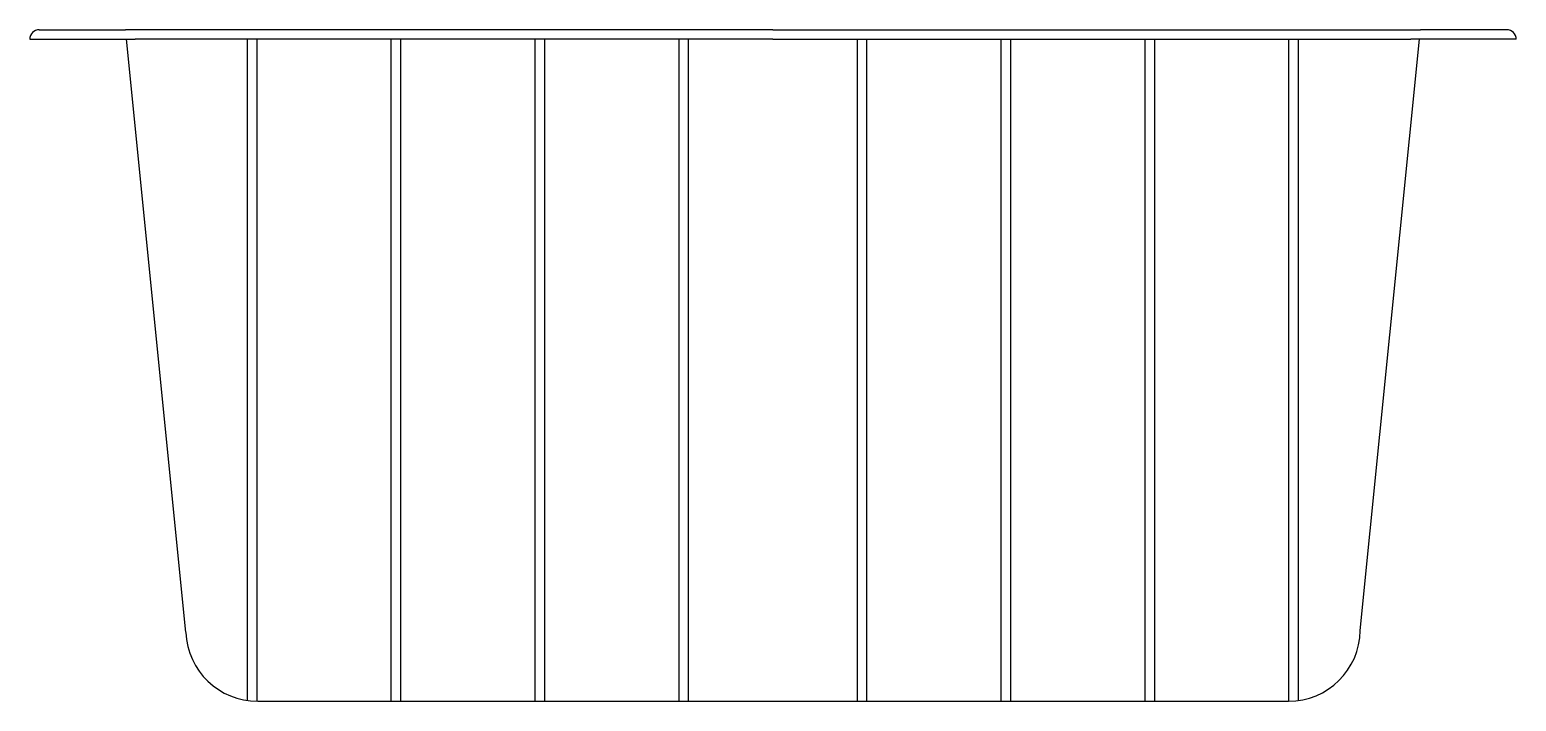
# Model space of a CAD drawing. Extents: x -1184.81 to -1181.71, y 418.55 to 419.95.
import ezdxf

# ---------------------------------------------------------------- set-up
doc = ezdxf.new("R2010")
doc.units = 0
doc.header["$LTSCALE"] = 10
doc.header["$MEASUREMENT"] = 0
doc.layers.add('Piscinas_Fibratec', color=4, linetype='CONTINUOUS')

msp = doc.modelspace()

# ---------------------------------------------------------------- linework, layer by layer
at = {"layer": 'Piscinas_Fibratec', "color": 2}
for p, q in [((-1184.8144, 419.9291), (-1184.5944, 419.9291)), ((-1184.7944, 419.9491), (-1184.6144, 419.9491)), ((-1183.2644, 419.9491), (-1184.6144, 419.9491)), ((-1183.2644, 419.9291), (-1184.5944, 419.9291)), ((-1183.2644, 419.9491), (-1181.9144, 419.9491)), ((-1183.2644, 419.9291), (-1181.9344, 419.9291)), ((-1181.7144, 419.9291), (-1181.9344, 419.9291)), ((-1181.7344, 419.9491), (-1181.9144, 419.9491))]:
    msp.add_line(p, q, dxfattribs=at)
at = {"layer": 'Piscinas_Fibratec'}
for p, q in [((-1184.4888, 418.6928), (-1184.6124, 419.9291)), ((-1182.0396, 418.6968), (-1181.9164, 419.9291)), ((-1184.3389, 418.5491), (-1182.1896, 418.5491))]:
    msp.add_line(p, q, dxfattribs=at)
at = {"layer": 'Piscinas_Fibratec', "color": 1}
for p, q in [((-1184.3604, 418.5506), (-1184.3604, 419.9291)), ((-1184.3404, 418.5491), (-1184.3404, 419.9291)), ((-1184.0604, 418.5491), (-1184.0604, 419.9291)), ((-1184.0404, 418.5491), (-1184.0404, 419.9291)), ((-1183.7604, 418.5491), (-1183.7604, 419.9291)), ((-1183.7404, 418.5491), (-1183.7404, 419.9291)), ((-1183.4604, 418.5491), (-1183.4604, 419.9291)), ((-1183.4404, 418.5491), (-1183.4404, 419.9291)), ((-1183.0884, 418.5491), (-1183.0884, 419.9291)), ((-1183.0684, 418.5491), (-1183.0684, 419.9291)), ((-1182.7884, 418.5491), (-1182.7884, 419.9291)), ((-1182.7684, 418.5491), (-1182.7684, 419.9291)), ((-1182.4884, 418.5491), (-1182.4884, 419.9291)), ((-1182.4684, 418.5491), (-1182.4684, 419.9291)), ((-1182.1884, 418.5491), (-1182.1884, 419.9291)), ((-1182.1684, 418.5506), (-1182.1684, 419.9291))]:
    msp.add_line(p, q, dxfattribs=at)
at = {"layer": 'Piscinas_Fibratec', "color": 2}
for centre, start, end in [((-1184.7944, 419.9291), 90, 180), ((-1181.7344, 419.9291), 360, 90)]:
    msp.add_arc(centre, 0.02, start, end, dxfattribs=at)
at = {"layer": 'Piscinas_Fibratec'}
for centre, start, end in [((-1184.3389, 418.6991), 182.4109, 270), ((-1182.1896, 418.6991), 270, 359.122)]:
    msp.add_arc(centre, 0.15, start, end, dxfattribs=at)

doc.saveas('drawing.dxf')
